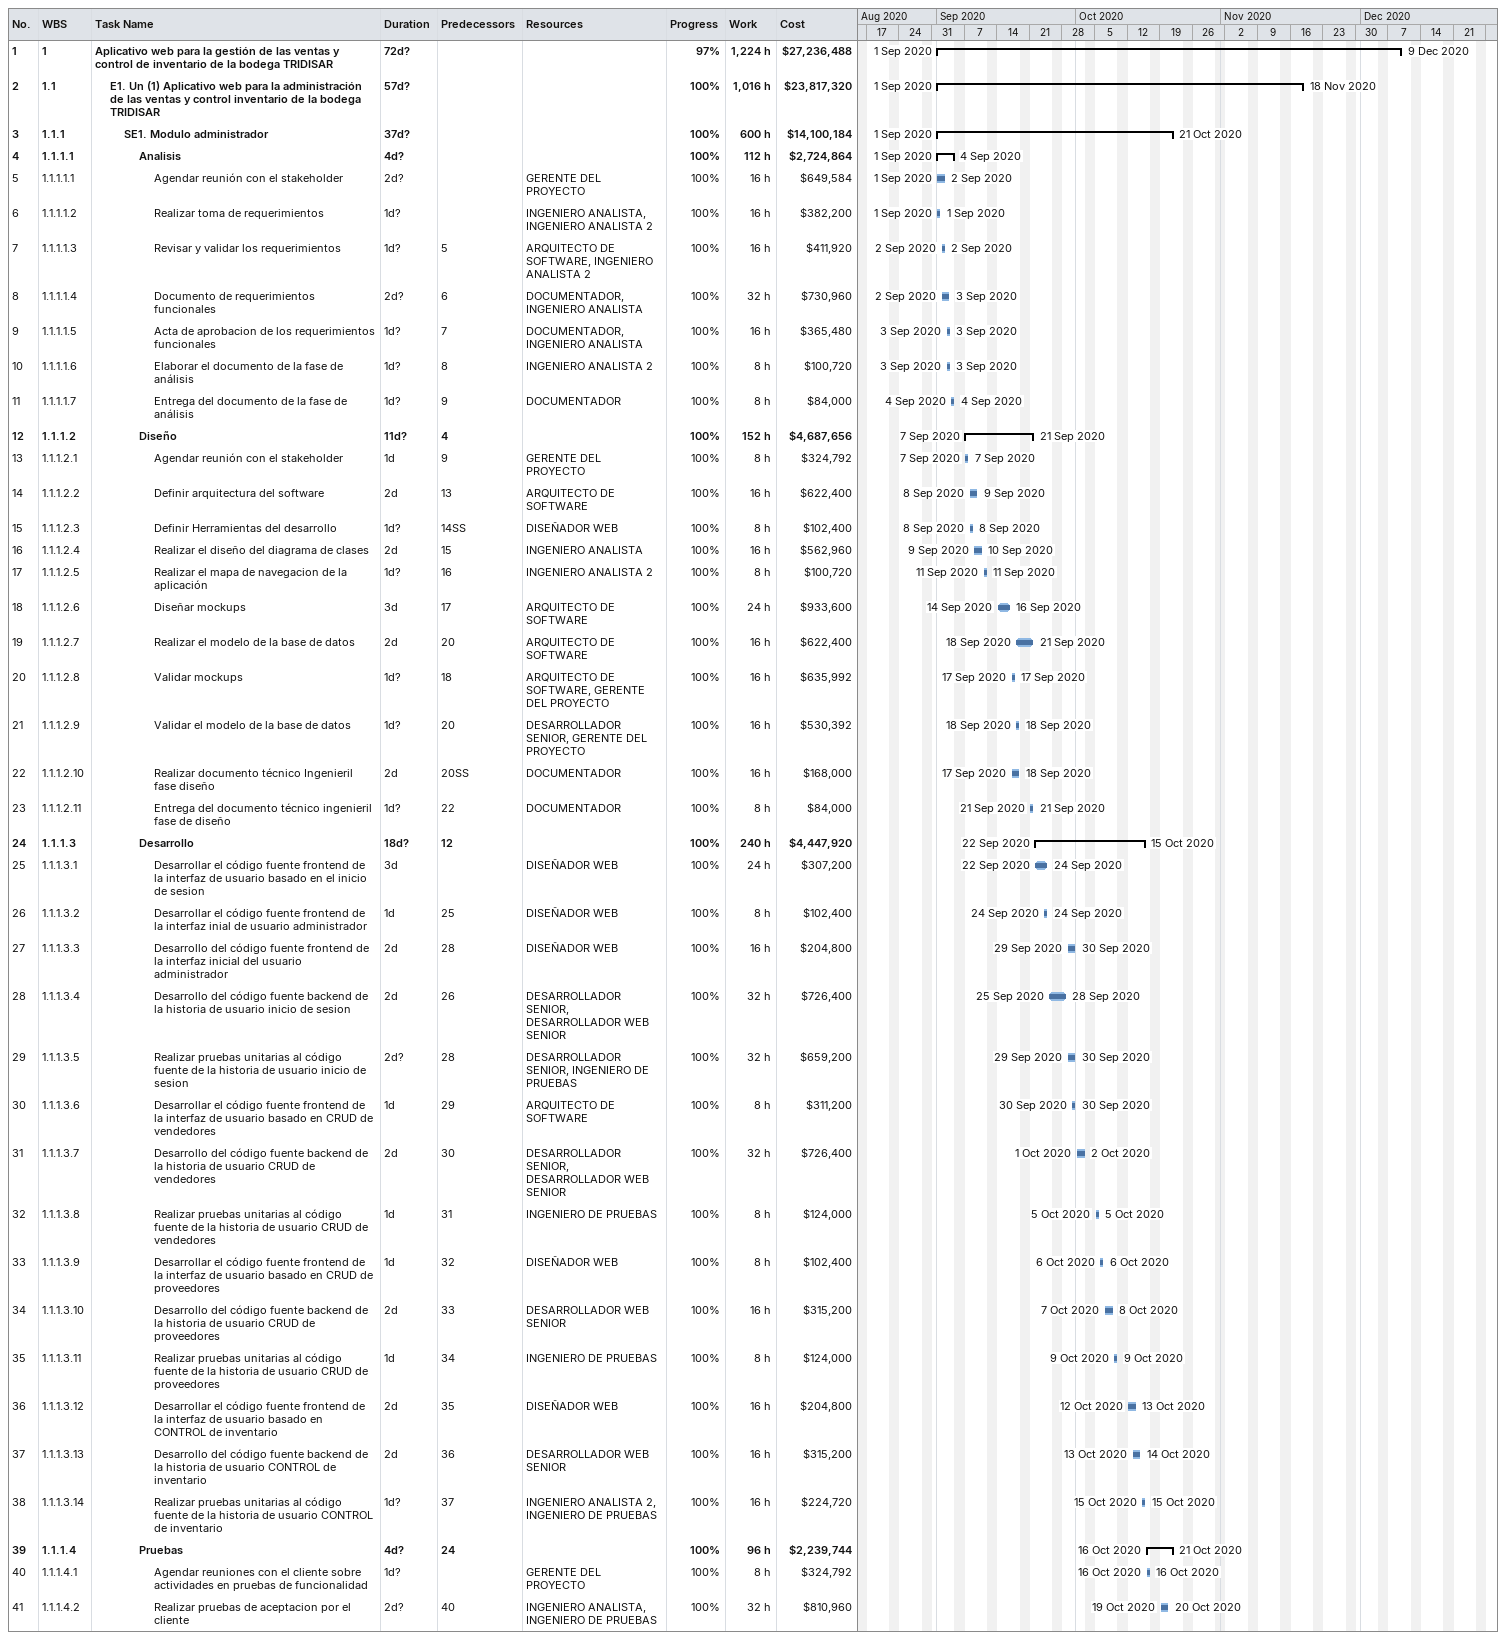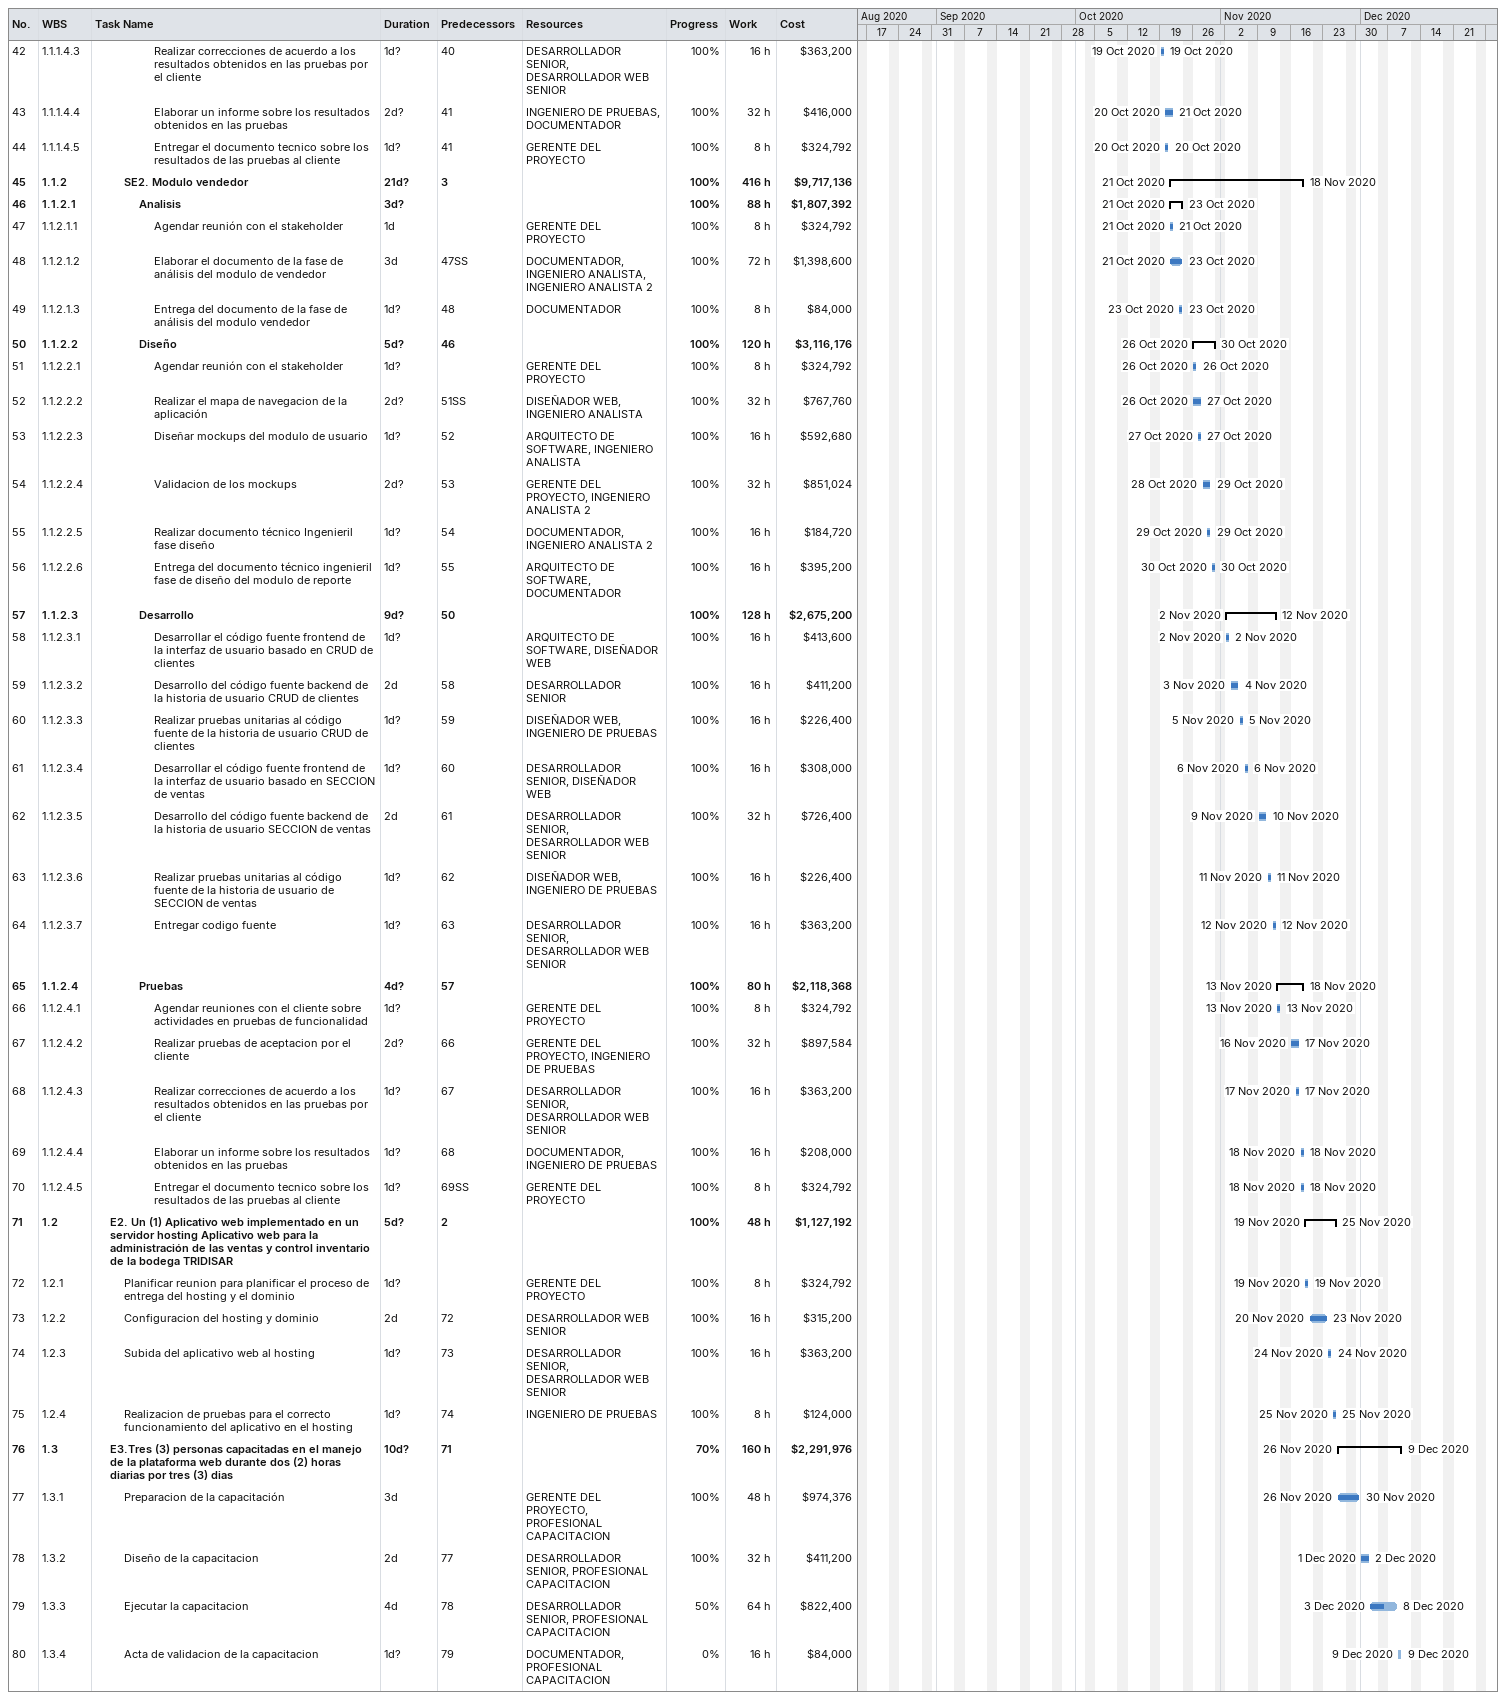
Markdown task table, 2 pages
| ID | WBS | Task | Duration | Start | Finish | Predecessors | Resources | % complete | Work (h) | Cost ($) |
|---|---|---|---|---|---|---|---|---|---|---|
| 1 | 1 | **Aplicativo web para la gestión de las ventas y control de inventario de la bodega TRIDISAR** | 72d? | 2020-09-01 | 2020-12-09 |  |  | 97 | 1224 | 27236488 |
| 2 | 1.1 | **E1. Un (1) Aplicativo web para la administración de las ventas y control inventario de la bodega TRIDISAR** | 57d? | 2020-09-01 | 2020-11-18 |  |  | 100 | 1016 | 23817320 |
| 3 | 1.1.1 | **SE1. Modulo administrador** | 37d? | 2020-09-01 | 2020-10-21 |  |  | 100 | 600 | 14100184 |
| 4 | 1.1.1.1 | **Analisis** | 4d? | 2020-09-01 | 2020-09-04 |  |  | 100 | 112 | 2724864 |
| 5 | 1.1.1.1.1 | Agendar reunión con el stakeholder | 2d? | 2020-09-01 | 2020-09-02 |  | GERENTE DEL PROYECTO | 100 | 16 | 649584 |
| 6 | 1.1.1.1.2 | Realizar toma de requerimientos | 1d? | 2020-09-01 | 2020-09-01 |  | INGENIERO ANALISTA, INGENIERO ANALISTA 2 | 100 | 16 | 382200 |
| 7 | 1.1.1.1.3 | Revisar y validar los requerimientos | 1d? | 2020-09-02 | 2020-09-02 | 5 | ARQUITECTO DE SOFTWARE, INGENIERO ANALISTA 2 | 100 | 16 | 411920 |
| 8 | 1.1.1.1.4 | Documento de requerimientos funcionales | 2d? | 2020-09-02 | 2020-09-03 | 6 | DOCUMENTADOR, INGENIERO ANALISTA | 100 | 32 | 730960 |
| 9 | 1.1.1.1.5 | Acta de aprobacion de los requerimientos funcionales | 1d? | 2020-09-03 | 2020-09-03 | 7 | DOCUMENTADOR, INGENIERO ANALISTA | 100 | 16 | 365480 |
| 10 | 1.1.1.1.6 | Elaborar el documento de la fase de análisis | 1d? | 2020-09-03 | 2020-09-03 | 8 | INGENIERO ANALISTA 2 | 100 | 8 | 100720 |
| 11 | 1.1.1.1.7 | Entrega del documento de la fase de análisis | 1d? | 2020-09-04 | 2020-09-04 | 9 | DOCUMENTADOR | 100 | 8 | 84000 |
| 12 | 1.1.1.2 | **Diseño** | 11d? | 2020-09-07 | 2020-09-21 | 4 |  | 100 | 152 | 4687656 |
| 13 | 1.1.1.2.1 | Agendar reunión con el stakeholder | 1d | 2020-09-07 | 2020-09-07 | 9 | GERENTE DEL PROYECTO | 100 | 8 | 324792 |
| 14 | 1.1.1.2.2 | Definir arquitectura del software | 2d | 2020-09-08 | 2020-09-09 | 13 | ARQUITECTO DE SOFTWARE | 100 | 16 | 622400 |
| 15 | 1.1.1.2.3 | Definir Herramientas del desarrollo | 1d? | 2020-09-08 | 2020-09-08 | 14SS | DISEÑADOR WEB | 100 | 8 | 102400 |
| 16 | 1.1.1.2.4 | Realizar el diseño del diagrama de clases | 2d | 2020-09-09 | 2020-09-10 | 15 | INGENIERO ANALISTA | 100 | 16 | 562960 |
| 17 | 1.1.1.2.5 | Realizar el mapa de navegacion de la aplicación | 1d? | 2020-09-11 | 2020-09-11 | 16 | INGENIERO ANALISTA 2 | 100 | 8 | 100720 |
| 18 | 1.1.1.2.6 | Diseñar mockups | 3d | 2020-09-14 | 2020-09-16 | 17 | ARQUITECTO DE SOFTWARE | 100 | 24 | 933600 |
| 19 | 1.1.1.2.7 | Realizar el modelo de la base de datos | 2d | 2020-09-18 | 2020-09-21 | 20 | ARQUITECTO DE SOFTWARE | 100 | 16 | 622400 |
| 20 | 1.1.1.2.8 | Validar mockups | 1d? | 2020-09-17 | 2020-09-17 | 18 | ARQUITECTO DE SOFTWARE, GERENTE DEL PROYECTO | 100 | 16 | 635992 |
| 21 | 1.1.1.2.9 | Validar el modelo de la base de datos | 1d? | 2020-09-18 | 2020-09-18 | 20 | DESARROLLADOR SENIOR, GERENTE DEL PROYECTO | 100 | 16 | 530392 |
| 22 | 1.1.1.2.10 | Realizar documento técnico Ingenieril fase diseño | 2d | 2020-09-17 | 2020-09-18 | 20SS | DOCUMENTADOR | 100 | 16 | 168000 |
| 23 | 1.1.1.2.11 | Entrega del documento técnico ingenieril fase de diseño | 1d? | 2020-09-21 | 2020-09-21 | 22 | DOCUMENTADOR | 100 | 8 | 84000 |
| 24 | 1.1.1.3 | **Desarrollo** | 18d? | 2020-09-22 | 2020-10-15 | 12 |  | 100 | 240 | 4447920 |
| 25 | 1.1.1.3.1 | Desarrollar el código fuente frontend de la interfaz de usuario basado en el inicio de sesion | 3d | 2020-09-22 | 2020-09-24 |  | DISEÑADOR WEB | 100 | 24 | 307200 |
| 26 | 1.1.1.3.2 | Desarrollar el código fuente frontend de la interfaz inial de usuario administrador | 1d | 2020-09-24 | 2020-09-24 | 25 | DISEÑADOR WEB | 100 | 8 | 102400 |
| 27 | 1.1.1.3.3 | Desarrollo del código fuente frontend de la interfaz inicial del usuario administrador | 2d | 2020-09-29 | 2020-09-30 | 28 | DISEÑADOR WEB | 100 | 16 | 204800 |
| 28 | 1.1.1.3.4 | Desarrollo del código fuente backend de la historia de usuario inicio de sesion | 2d | 2020-09-25 | 2020-09-28 | 26 | DESARROLLADOR SENIOR, DESARROLLADOR WEB SENIOR | 100 | 32 | 726400 |
| 29 | 1.1.1.3.5 | Realizar pruebas unitarias al código fuente de la historia de usuario inicio de sesion | 2d? | 2020-09-29 | 2020-09-30 | 28 | DESARROLLADOR SENIOR, INGENIERO DE PRUEBAS | 100 | 32 | 659200 |
| 30 | 1.1.1.3.6 | Desarrollar el código fuente frontend de la interfaz de usuario basado en CRUD de vendedores | 1d | 2020-09-30 | 2020-09-30 | 29 | ARQUITECTO DE SOFTWARE | 100 | 8 | 311200 |
| 31 | 1.1.1.3.7 | Desarrollo del código fuente backend de la historia de usuario CRUD de vendedores | 2d | 2020-10-01 | 2020-10-02 | 30 | DESARROLLADOR SENIOR, DESARROLLADOR WEB SENIOR | 100 | 32 | 726400 |
| 32 | 1.1.1.3.8 | Realizar pruebas unitarias al código fuente de la historia de usuario CRUD de vendedores | 1d | 2020-10-05 | 2020-10-05 | 31 | INGENIERO DE PRUEBAS | 100 | 8 | 124000 |
| 33 | 1.1.1.3.9 | Desarrollar el código fuente frontend de la interfaz de usuario basado en CRUD de proveedores | 1d | 2020-10-06 | 2020-10-06 | 32 | DISEÑADOR WEB | 100 | 8 | 102400 |
| 34 | 1.1.1.3.10 | Desarrollo del código fuente backend de la historia de usuario CRUD de proveedores | 2d | 2020-10-07 | 2020-10-08 | 33 | DESARROLLADOR WEB SENIOR | 100 | 16 | 315200 |
| 35 | 1.1.1.3.11 | Realizar pruebas unitarias al código fuente de la historia de usuario CRUD de proveedores | 1d | 2020-10-09 | 2020-10-09 | 34 | INGENIERO DE PRUEBAS | 100 | 8 | 124000 |
| 36 | 1.1.1.3.12 | Desarrollar el código fuente frontend de la interfaz de usuario basado en CONTROL de inventario | 2d | 2020-10-12 | 2020-10-13 | 35 | DISEÑADOR WEB | 100 | 16 | 204800 |
| 37 | 1.1.1.3.13 | Desarrollo del código fuente backend de la historia de usuario CONTROL de inventario | 2d | 2020-10-13 | 2020-10-14 | 36 | DESARROLLADOR WEB SENIOR | 100 | 16 | 315200 |
| 38 | 1.1.1.3.14 | Realizar pruebas unitarias al código fuente de la historia de usuario CONTROL de inventario | 1d? | 2020-10-15 | 2020-10-15 | 37 | INGENIERO ANALISTA 2, INGENIERO DE PRUEBAS | 100 | 16 | 224720 |
| 39 | 1.1.1.4 | **Pruebas** | 4d? | 2020-10-16 | 2020-10-21 | 24 |  | 100 | 96 | 2239744 |
| 40 | 1.1.1.4.1 | Agendar reuniones con el cliente sobre actividades en pruebas de funcionalidad | 1d? | 2020-10-16 | 2020-10-16 |  | GERENTE DEL PROYECTO | 100 | 8 | 324792 |
| 41 | 1.1.1.4.2 | Realizar pruebas de aceptacion por el cliente | 2d? | 2020-10-19 | 2020-10-20 | 40 | INGENIERO ANALISTA, INGENIERO DE PRUEBAS | 100 | 32 | 810960 |
| 42 | 1.1.1.4.3 | Realizar correcciones de acuerdo a los resultados obtenidos en las pruebas por el cliente | 1d? | 2020-10-19 | 2020-10-19 | 40 | DESARROLLADOR SENIOR, DESARROLLADOR WEB SENIOR | 100 | 16 | 363200 |
| 43 | 1.1.1.4.4 | Elaborar un informe sobre los resultados obtenidos en las pruebas | 2d? | 2020-10-20 | 2020-10-21 | 41 | INGENIERO DE PRUEBAS, DOCUMENTADOR | 100 | 32 | 416000 |
| 44 | 1.1.1.4.5 | Entregar el documento tecnico sobre los resultados de las pruebas al cliente | 1d? | 2020-10-20 | 2020-10-20 | 41 | GERENTE DEL PROYECTO | 100 | 8 | 324792 |
| 45 | 1.1.2 | **SE2. Modulo vendedor** | 21d? | 2020-10-21 | 2020-11-18 | 3 |  | 100 | 416 | 9717136 |
| 46 | 1.1.2.1 | **Analisis** | 3d? | 2020-10-21 | 2020-10-23 |  |  | 100 | 88 | 1807392 |
| 47 | 1.1.2.1.1 | Agendar reunión con el stakeholder | 1d | 2020-10-21 | 2020-10-21 |  | GERENTE DEL PROYECTO | 100 | 8 | 324792 |
| 48 | 1.1.2.1.2 | Elaborar el documento de la fase de análisis del modulo de vendedor | 3d | 2020-10-21 | 2020-10-23 | 47SS | DOCUMENTADOR, INGENIERO ANALISTA, INGENIERO ANALISTA 2 | 100 | 72 | 1398600 |
| 49 | 1.1.2.1.3 | Entrega del documento de la fase de análisis del modulo vendedor | 1d? | 2020-10-23 | 2020-10-23 | 48 | DOCUMENTADOR | 100 | 8 | 84000 |
| 50 | 1.1.2.2 | **Diseño** | 5d? | 2020-10-26 | 2020-10-30 | 46 |  | 100 | 120 | 3116176 |
| 51 | 1.1.2.2.1 | Agendar reunión con el stakeholder | 1d? | 2020-10-26 | 2020-10-26 |  | GERENTE DEL PROYECTO | 100 | 8 | 324792 |
| 52 | 1.1.2.2.2 | Realizar el mapa de navegacion de la aplicación | 2d? | 2020-10-26 | 2020-10-27 | 51SS | DISEÑADOR WEB, INGENIERO ANALISTA | 100 | 32 | 767760 |
| 53 | 1.1.2.2.3 | Diseñar mockups del modulo de usuario | 1d? | 2020-10-27 | 2020-10-27 | 52 | ARQUITECTO DE SOFTWARE, INGENIERO ANALISTA | 100 | 16 | 592680 |
| 54 | 1.1.2.2.4 | Validacion de los mockups | 2d? | 2020-10-28 | 2020-10-29 | 53 | GERENTE DEL PROYECTO, INGENIERO ANALISTA 2 | 100 | 32 | 851024 |
| 55 | 1.1.2.2.5 | Realizar documento técnico Ingenieril fase diseño | 1d? | 2020-10-29 | 2020-10-29 | 54 | DOCUMENTADOR, INGENIERO ANALISTA 2 | 100 | 16 | 184720 |
| 56 | 1.1.2.2.6 | Entrega del documento técnico ingenieril fase de diseño del modulo de reporte | 1d? | 2020-10-30 | 2020-10-30 | 55 | ARQUITECTO DE SOFTWARE, DOCUMENTADOR | 100 | 16 | 395200 |
| 57 | 1.1.2.3 | **Desarrollo** | 9d? | 2020-11-02 | 2020-11-12 | 50 |  | 100 | 128 | 2675200 |
| 58 | 1.1.2.3.1 | Desarrollar el código fuente frontend de la interfaz de usuario basado en CRUD de clientes | 1d? | 2020-11-02 | 2020-11-02 |  | ARQUITECTO DE SOFTWARE, DISEÑADOR WEB | 100 | 16 | 413600 |
| 59 | 1.1.2.3.2 | Desarrollo del código fuente backend de la historia de usuario CRUD de clientes | 2d | 2020-11-03 | 2020-11-04 | 58 | DESARROLLADOR SENIOR | 100 | 16 | 411200 |
| 60 | 1.1.2.3.3 | Realizar pruebas unitarias al código fuente de la historia de usuario CRUD de clientes | 1d? | 2020-11-05 | 2020-11-05 | 59 | DISEÑADOR WEB, INGENIERO DE PRUEBAS | 100 | 16 | 226400 |
| 61 | 1.1.2.3.4 | Desarrollar el código fuente frontend de la interfaz de usuario basado en SECCION de ventas | 1d? | 2020-11-06 | 2020-11-06 | 60 | DESARROLLADOR SENIOR, DISEÑADOR WEB | 100 | 16 | 308000 |
| 62 | 1.1.2.3.5 | Desarrollo del código fuente backend de la historia de usuario SECCION de ventas | 2d | 2020-11-09 | 2020-11-10 | 61 | DESARROLLADOR SENIOR, DESARROLLADOR WEB SENIOR | 100 | 32 | 726400 |
| 63 | 1.1.2.3.6 | Realizar pruebas unitarias al código fuente de la historia de usuario de SECCION de ventas | 1d? | 2020-11-11 | 2020-11-11 | 62 | DISEÑADOR WEB, INGENIERO DE PRUEBAS | 100 | 16 | 226400 |
| 64 | 1.1.2.3.7 | Entregar codigo fuente | 1d? | 2020-11-12 | 2020-11-12 | 63 | DESARROLLADOR SENIOR, DESARROLLADOR WEB SENIOR | 100 | 16 | 363200 |
| 65 | 1.1.2.4 | **Pruebas** | 4d? | 2020-11-13 | 2020-11-18 | 57 |  | 100 | 80 | 2118368 |
| 66 | 1.1.2.4.1 | Agendar reuniones con el cliente sobre actividades en pruebas de funcionalidad | 1d? | 2020-11-13 | 2020-11-13 |  | GERENTE DEL PROYECTO | 100 | 8 | 324792 |
| 67 | 1.1.2.4.2 | Realizar pruebas de aceptacion por el cliente | 2d? | 2020-11-16 | 2020-11-17 | 66 | GERENTE DEL PROYECTO, INGENIERO DE PRUEBAS | 100 | 32 | 897584 |
| 68 | 1.1.2.4.3 | Realizar correcciones de acuerdo a los resultados obtenidos en las pruebas por el cliente | 1d? | 2020-11-17 | 2020-11-17 | 67 | DESARROLLADOR SENIOR, DESARROLLADOR WEB SENIOR | 100 | 16 | 363200 |
| 69 | 1.1.2.4.4 | Elaborar un informe sobre los resultados obtenidos en las pruebas | 1d? | 2020-11-18 | 2020-11-18 | 68 | DOCUMENTADOR, INGENIERO DE PRUEBAS | 100 | 16 | 208000 |
| 70 | 1.1.2.4.5 | Entregar el documento tecnico sobre los resultados de las pruebas al cliente | 1d? | 2020-11-18 | 2020-11-18 | 69SS | GERENTE DEL PROYECTO | 100 | 8 | 324792 |
| 71 | 1.2 | **E2. Un (1) Aplicativo web implementado en un servidor hosting Aplicativo web para la administración de las ventas y control inventario de la bodega TRIDISAR** | 5d? | 2020-11-19 | 2020-11-25 | 2 |  | 100 | 48 | 1127192 |
| 72 | 1.2.1 | Planificar reunion para planificar el proceso de entrega del hosting y el dominio | 1d? | 2020-11-19 | 2020-11-19 |  | GERENTE DEL PROYECTO | 100 | 8 | 324792 |
| 73 | 1.2.2 | Configuracion del hosting y dominio | 2d | 2020-11-20 | 2020-11-23 | 72 | DESARROLLADOR WEB SENIOR | 100 | 16 | 315200 |
| 74 | 1.2.3 | Subida del aplicativo web al hosting | 1d? | 2020-11-24 | 2020-11-24 | 73 | DESARROLLADOR SENIOR, DESARROLLADOR WEB SENIOR | 100 | 16 | 363200 |
| 75 | 1.2.4 | Realizacion de pruebas para el correcto funcionamiento del aplicativo en el hosting | 1d? | 2020-11-25 | 2020-11-25 | 74 | INGENIERO DE PRUEBAS | 100 | 8 | 124000 |
| 76 | 1.3 | **E3.Tres (3) personas capacitadas en el manejo de la plataforma web durante dos (2) horas diarias por tres (3) dias** | 10d? | 2020-11-26 | 2020-12-09 | 71 |  | 70 | 160 | 2291976 |
| 77 | 1.3.1 | Preparacion de la capacitación | 3d | 2020-11-26 | 2020-11-30 |  | GERENTE DEL PROYECTO, PROFESIONAL CAPACITACION | 100 | 48 | 974376 |
| 78 | 1.3.2 | Diseño de la capacitacion | 2d | 2020-12-01 | 2020-12-02 | 77 | DESARROLLADOR SENIOR, PROFESIONAL CAPACITACION | 100 | 32 | 411200 |
| 79 | 1.3.3 | Ejecutar la capacitacion | 4d | 2020-12-03 | 2020-12-08 | 78 | DESARROLLADOR SENIOR, PROFESIONAL CAPACITACION | 50 | 64 | 822400 |
| 80 | 1.3.4 | Acta de validacion de la capacitacion | 1d? | 2020-12-09 | 2020-12-09 | 79 | DOCUMENTADOR, PROFESIONAL CAPACITACION | 0 | 16 | 84000 |
